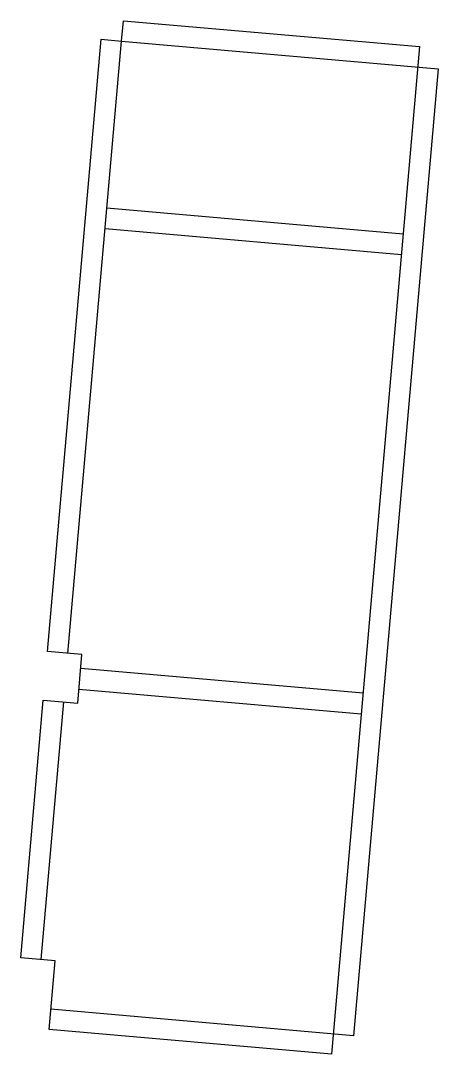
# Model space of a CAD drawing. Header units: millimetres. Extents: x -6817 to -6695, y -1033 to -730.
import ezdxf

# ---------------------------------------------------------------- set-up
doc = ezdxf.new("R2010")
doc.units = ezdxf.units.MM
doc.header["$MEASUREMENT"] = 0
doc.layers.add('CORTE', color=1, linetype='Continuous')

msp = doc.modelspace()

# ---------------------------------------------------------------- linework, layer by layer
at = {"layer": 'CORTE'}
for p, q in [((-6705.54, -792.59), (-6792.21, -785)), ((-6792.73, -790.98), (-6706.07, -798.56)), ((-6717.31, -927.07), (-6799.87, -919.85)), ((-6800.39, -925.83), (-6717.83, -933.05))]:
    msp.add_line(p, q, dxfattribs=at)
msp.add_lwpolyline([(-6787.41, -730.09), (-6700.74, -737.67), (-6726.56, -1032.79), (-6809.12, -1025.57), (-6807.35, -1005.4), (-6817.44, -1004.51), (-6810.84, -929.05), (-6800.75, -929.94), (-6799.51, -915.74), (-6809.6, -914.86), (-6793.91, -735.54), (-6787.93, -736.07)], close=True, dxfattribs=at)
for points in [[(-6803.62, -915.38), (-6787.93, -736.07), (-6695.28, -744.17), (-6720.06, -1027.34), (-6808.59, -1019.59)], [(-6811.46, -1005.04), (-6804.86, -929.58)]]:
    msp.add_lwpolyline(points, dxfattribs=at)

doc.saveas('drawing.dxf')
